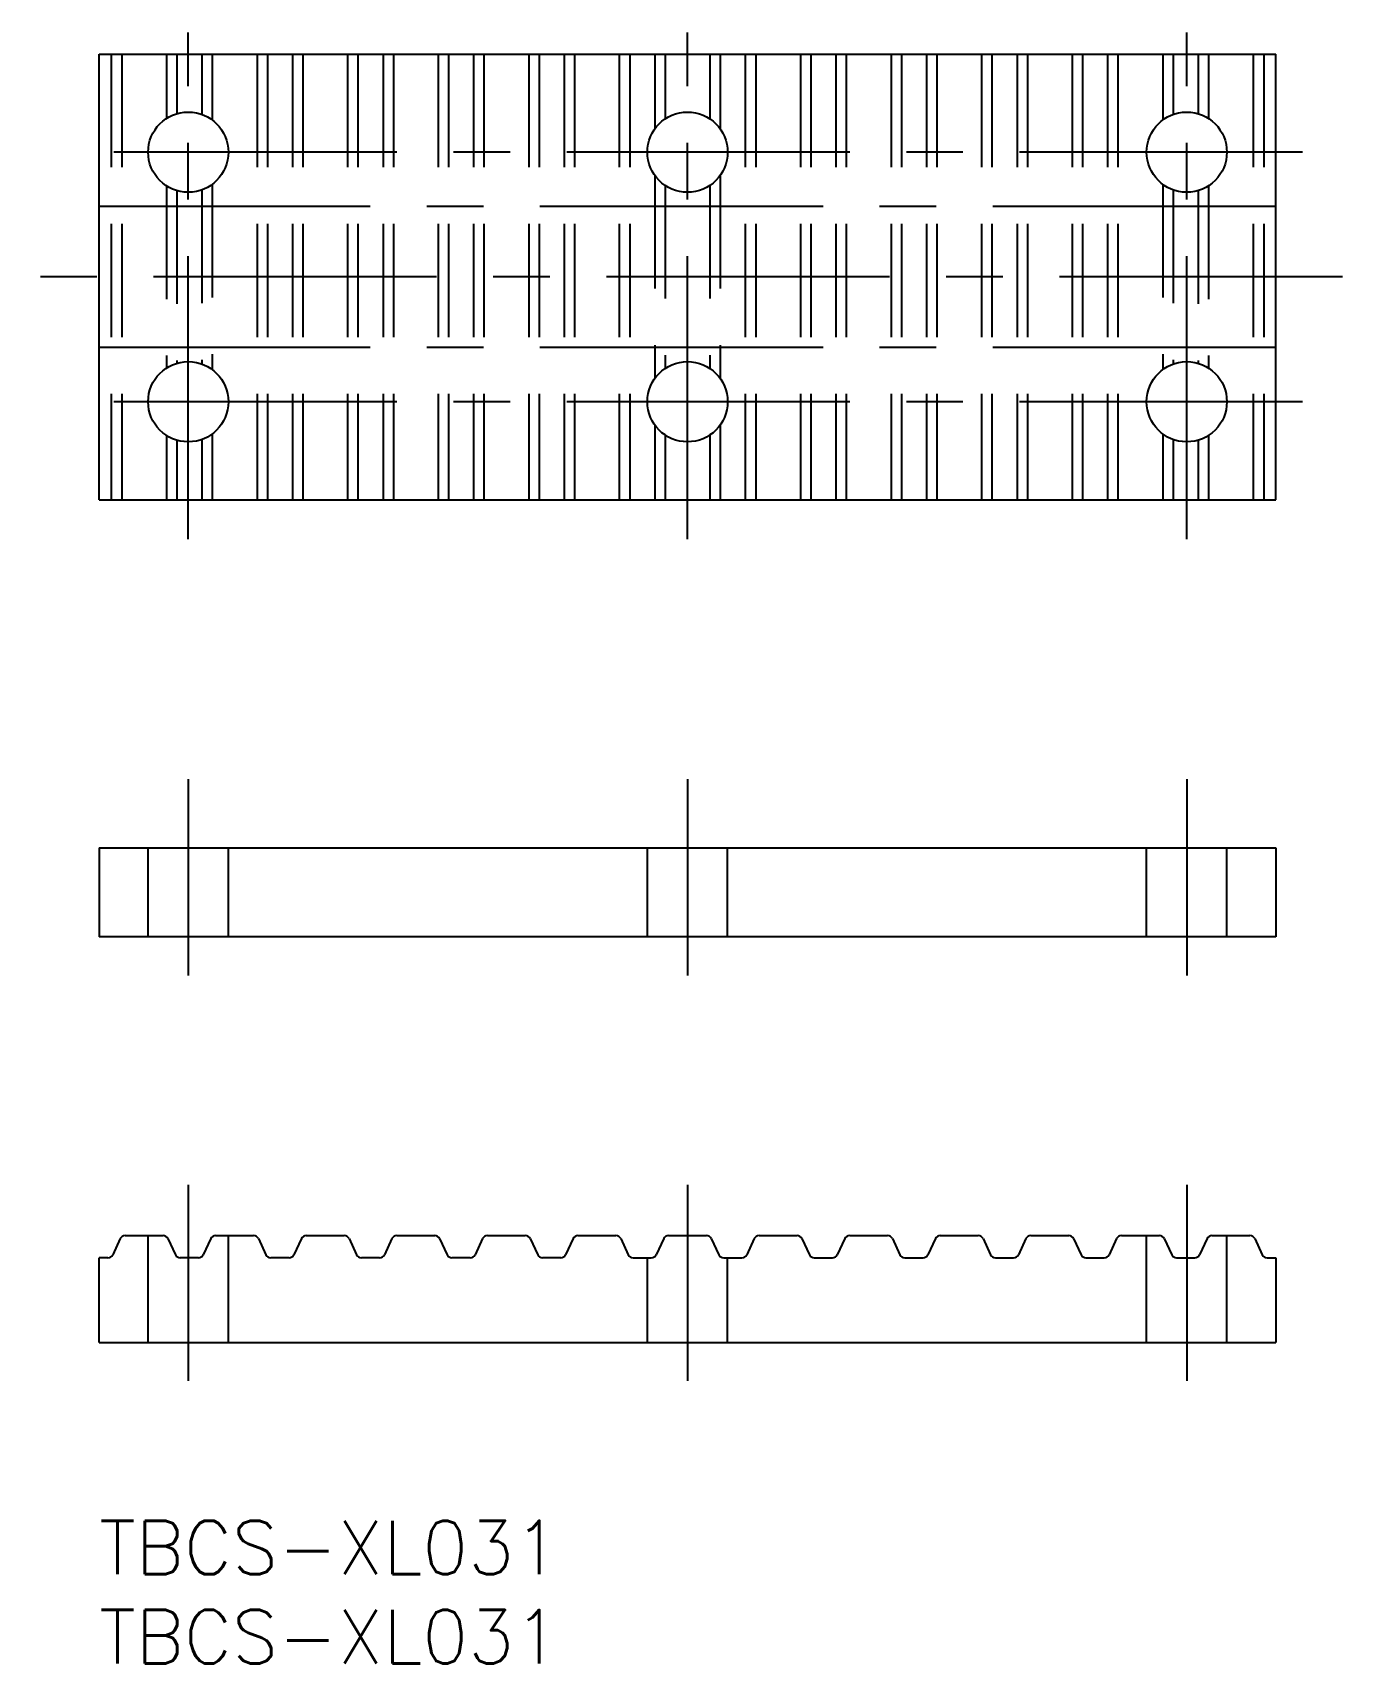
# Model space of a CAD drawing. Extents: x -3.7 to 69.7, y -8 to 83.5.
import ezdxf

# ---------------------------------------------------------------- set-up
doc = ezdxf.new("R2010")
doc.units = 0
doc.header["$LTSCALE"] = 0.5
doc.linetypes.add('CENTER', pattern=[50.8, 31.75, -6.35, 6.35, -6.35])
doc.linetypes.add('DASHED', pattern=[19.05, 12.7, -6.35])
for name, color, linetype in [('MSM_CENTER', 1, 'CENTER'), ('MSM_CONTINUOUS', 7, 'CONTINUOUS'), ('MSM_DASHED', 4, 'DASHED'), ('MSM_PART_NUMBER', 7, 'CONTINUOUS')]:
    doc.layers.add(name, color=color, linetype=linetype)
doc.styles.get("Standard").update_dxf_attribs({"font": 'txt.shx', "height": 3, "bigfont": 'bigfont.shx'})

# ---------------------------------------------------------------- blocks, each defined once
blk = doc.blocks.new('*U2')
at = {"layer": 'MSM_PART_NUMBER'}
blk.add_text('TBCS-XL031', height=3, dxfattribs=at).set_placement((0, -3))
blk = doc.blocks.new('*U3')
at = {"layer": 'MSM_PART_NUMBER'}
blk.add_text('TBCS-XL031', height=3, dxfattribs=at).set_placement((0, -8))

msp = doc.modelspace()

# ---------------------------------------------------------------- linework, layer by layer
at = {"layer": 'MSM_CENTER'}
for p, q in [((5, 55.065), (5, 83.476)), ((33, 55.065), (33, 83.476)), ((61, 55.065), (61, 83.476)), ((67.5, 76.771), (-1.5, 76.771)), ((66, 73.721), (0, 73.721)), ((69.73, 69.771), (-3.73, 69.771)), ((66, 65.821), (0, 65.821)), ((67.5, 62.771), (-1.5, 62.771)), ((5, 41.592), (5, 30.592)), ((33, 41.592), (33, 30.592)), ((61, 41.592), (61, 30.592)), ((5, 18.844), (5, 7.844)), ((33, 18.844), (33, 7.844)), ((61, 18.844), (61, 7.844))]:
    msp.add_line(p, q, dxfattribs=at)
at = {"layer": 'MSM_CONTINUOUS'}
for p, q in [((0, 82.271), (66, 82.271)), ((0, 57.271), (0, 82.271)), ((66, 57.271), (66, 82.271)), ((0, 57.271), (66, 57.271)), ((0, 37.748), (66, 37.748)), ((0, 37.748), (0, 32.748)), ((66, 37.748), (66, 32.748)), ((66, 32.748), (0, 32.748)), ((1.184, 15.827), (0.763, 14.923)), ((1.456, 16), (3.584, 16)), ((3.856, 15.827), (4.277, 14.923)), ((6.264, 15.827), (5.843, 14.923)), ((6.536, 16), (8.664, 16)), ((8.936, 15.827), (9.357, 14.923)), ((11.344, 15.827), (10.923, 14.923)), ((11.616, 16), (13.744, 16)), ((14.016, 15.827), (14.437, 14.923)), ((16.424, 15.827), (16.003, 14.923)), ((16.696, 16), (18.824, 16)), ((19.096, 15.827), (19.517, 14.923)), ((21.504, 15.827), (21.083, 14.923)), ((21.776, 16), (23.904, 16)), ((24.176, 15.827), (24.597, 14.923)), ((26.584, 15.827), (26.163, 14.923)), ((26.856, 16), (28.984, 16)), ((29.256, 15.827), (29.677, 14.923)), ((31.664, 15.827), (31.243, 14.923)), ((31.936, 16), (34.064, 16)), ((34.336, 15.827), (34.757, 14.923)), ((36.744, 15.827), (36.323, 14.923)), ((37.016, 16), (39.144, 16)), ((39.416, 15.827), (39.837, 14.923)), ((41.824, 15.827), (41.403, 14.923)), ((42.096, 16), (44.224, 16)), ((44.496, 15.827), (44.917, 14.923)), ((46.904, 15.827), (46.483, 14.923)), ((47.176, 16), (49.304, 16)), ((49.576, 15.827), (49.997, 14.923)), ((51.984, 15.827), (51.563, 14.923)), ((52.256, 16), (54.384, 16)), ((54.656, 15.827), (55.077, 14.923)), ((57.064, 15.827), (56.643, 14.923)), ((57.336, 16), (59.464, 16)), ((59.736, 15.827), (60.157, 14.923)), ((62.144, 15.827), (61.723, 14.923)), ((62.416, 16), (64.544, 16)), ((64.816, 15.827), (65.237, 14.923)), ((0, 10), (0, 14.75)), ((0.491, 14.75), (0, 14.75)), ((5.571, 14.75), (4.549, 14.75)), ((10.651, 14.75), (9.629, 14.75)), ((15.731, 14.75), (14.709, 14.75)), ((20.811, 14.75), (19.789, 14.75)), ((25.891, 14.75), (24.869, 14.75)), ((29.949, 14.75), (30.971, 14.75)), ((35.029, 14.75), (36.051, 14.75)), ((40.109, 14.75), (41.131, 14.75)), ((45.189, 14.75), (46.211, 14.75)), ((50.269, 14.75), (51.291, 14.75)), ((55.349, 14.75), (56.371, 14.75)), ((60.429, 14.75), (61.451, 14.75)), ((65.509, 14.75), (66, 14.75)), ((66, 14.75), (66, 10)), ((0, 10), (66, 10))]:
    msp.add_line(p, q, dxfattribs=at)
for centre in [(5, 76.771), (33, 76.771), (61, 76.771), (5, 62.771), (33, 62.771), (61, 62.771)]:
    msp.add_circle(centre, 2.25, dxfattribs=at)
for centre, start, end in [((1.456, 15.7), 90, 155), ((3.584, 15.7), 25, 90), ((6.536, 15.7), 90, 155), ((8.664, 15.7), 25, 90), ((11.616, 15.7), 90, 155), ((13.744, 15.7), 25, 90), ((16.696, 15.7), 90, 155), ((18.824, 15.7), 25, 90), ((21.776, 15.7), 90, 155), ((23.904, 15.7), 25, 90), ((26.856, 15.7), 90, 155), ((28.984, 15.7), 25, 90), ((31.936, 15.7), 90, 155), ((34.064, 15.7), 25, 90), ((37.016, 15.7), 90, 155), ((39.144, 15.7), 25, 90), ((42.096, 15.7), 90, 155), ((44.224, 15.7), 25, 90), ((47.176, 15.7), 90, 155), ((49.304, 15.7), 25, 90), ((52.256, 15.7), 90, 155), ((54.384, 15.7), 25, 90), ((57.336, 15.7), 90, 155), ((59.464, 15.7), 25, 90), ((62.416, 15.7), 90, 155), ((64.544, 15.7), 25, 90), ((0.491, 15.05), 270, 335), ((4.549, 15.05), 205, 270), ((5.571, 15.05), 270, 335), ((9.629, 15.05), 205, 270), ((10.651, 15.05), 270, 335), ((14.709, 15.05), 205, 270), ((15.731, 15.05), 270, 335), ((19.789, 15.05), 205, 270), ((20.811, 15.05), 270, 335), ((24.869, 15.05), 205, 270), ((25.891, 15.05), 270, 335), ((29.949, 15.05), 205, 270), ((30.971, 15.05), 270, 335), ((35.029, 15.05), 205, 270), ((36.051, 15.05), 270, 335), ((40.109, 15.05), 205, 270), ((41.131, 15.05), 270, 335), ((45.189, 15.05), 205, 270), ((46.211, 15.05), 270, 335), ((50.269, 15.05), 205, 270), ((51.291, 15.05), 270, 335), ((55.349, 15.05), 205, 270), ((56.371, 15.05), 270, 335), ((60.429, 15.05), 205, 270), ((61.451, 15.05), 270, 335), ((65.509, 15.05), 205, 270)]:
    msp.add_arc(centre, 0.3, start, end, dxfattribs=at)
at = {"layer": 'MSM_DASHED'}
for p, q in [((0.682, 82.271), (0.682, 57.271)), ((1.265, 82.271), (1.265, 57.271)), ((3.775, 82.271), (3.775, 78.658)), ((4.358, 82.271), (4.358, 78.927)), ((5.762, 82.271), (5.762, 78.888)), ((6.345, 82.271), (6.345, 78.574)), ((8.855, 82.271), (8.855, 57.271)), ((9.438, 82.271), (9.438, 57.271)), ((10.842, 82.271), (10.842, 57.271)), ((11.425, 82.271), (11.425, 57.271)), ((13.935, 82.271), (13.935, 57.271)), ((14.518, 82.271), (14.518, 57.271)), ((15.922, 82.271), (15.922, 57.271)), ((16.505, 82.271), (16.505, 57.271)), ((19.015, 82.271), (19.015, 57.271)), ((19.598, 82.271), (19.598, 57.271)), ((21.002, 82.271), (21.002, 57.271)), ((21.585, 82.271), (21.585, 57.271)), ((24.095, 82.271), (24.095, 57.271)), ((24.678, 82.271), (24.678, 57.271)), ((26.082, 82.271), (26.082, 57.271)), ((26.665, 82.271), (26.665, 57.271)), ((29.175, 82.271), (29.175, 57.271)), ((29.758, 82.271), (29.758, 57.271)), ((31.162, 82.271), (31.162, 78.069)), ((31.745, 82.271), (31.745, 78.638)), ((34.255, 82.271), (34.255, 78.638)), ((34.838, 82.271), (34.838, 78.069)), ((36.242, 82.271), (36.242, 57.271)), ((36.825, 82.271), (36.825, 57.271)), ((39.335, 82.271), (39.335, 57.271)), ((39.918, 82.271), (39.918, 57.271)), ((41.322, 82.271), (41.322, 57.271)), ((41.905, 82.271), (41.905, 57.271)), ((44.415, 82.271), (44.415, 57.271)), ((44.998, 82.271), (44.998, 57.271)), ((46.402, 82.271), (46.402, 57.271)), ((46.985, 82.271), (46.985, 57.271)), ((49.495, 82.271), (49.495, 57.271)), ((50.078, 82.271), (50.078, 57.271)), ((51.482, 82.271), (51.482, 57.271)), ((52.065, 82.271), (52.065, 57.271)), ((54.575, 82.271), (54.575, 57.271)), ((55.158, 82.271), (55.158, 57.271)), ((56.562, 82.271), (56.562, 57.271)), ((57.145, 82.271), (57.145, 57.271)), ((59.655, 82.271), (59.655, 78.574)), ((60.238, 82.271), (60.238, 78.888)), ((61.642, 82.271), (61.642, 78.927)), ((62.225, 82.271), (62.225, 78.658)), ((64.735, 82.271), (64.735, 57.271)), ((65.318, 82.271), (65.318, 57.271)), ((31.162, 75.473), (31.162, 64.069)), ((34.838, 75.473), (34.838, 64.069)), ((3.775, 74.883), (3.775, 64.658)), ((4.358, 74.614), (4.358, 64.927)), ((5.762, 74.654), (5.762, 64.888)), ((6.345, 74.967), (6.345, 64.574)), ((31.745, 74.903), (31.745, 64.638)), ((34.255, 74.903), (34.255, 64.638)), ((59.655, 74.967), (59.655, 64.574)), ((60.238, 74.654), (60.238, 64.888)), ((61.642, 74.614), (61.642, 64.927)), ((62.225, 74.883), (62.225, 64.658)), ((31.162, 61.473), (31.162, 57.271)), ((34.838, 61.473), (34.838, 57.271)), ((3.775, 60.883), (3.775, 57.271)), ((4.358, 60.614), (4.358, 57.271)), ((5.762, 60.654), (5.762, 57.271)), ((6.345, 60.967), (6.345, 57.271)), ((31.745, 60.903), (31.745, 57.271)), ((34.255, 60.903), (34.255, 57.271)), ((59.655, 60.967), (59.655, 57.271)), ((60.238, 60.654), (60.238, 57.271)), ((61.642, 60.614), (61.642, 57.271)), ((62.225, 60.883), (62.225, 57.271)), ((2.75, 32.748), (2.75, 37.748)), ((7.25, 32.748), (7.25, 37.748)), ((30.75, 32.748), (30.75, 37.748)), ((35.25, 32.748), (35.25, 37.748)), ((58.75, 32.748), (58.75, 37.748)), ((63.25, 32.748), (63.25, 37.748)), ((2.75, 10), (2.75, 16)), ((7.25, 10), (7.25, 16)), ((58.75, 10), (58.75, 16)), ((63.25, 10), (63.25, 16)), ((30.75, 10), (30.75, 14.75)), ((35.25, 10), (35.25, 14.75))]:
    msp.add_line(p, q, dxfattribs=at)

# ---------------------------------------------------------------- block references
at = {"layer": 'MSM_CONTINUOUS'}
for name in ['*U2', '*U3']:
    msp.add_blockref(name, (0, 0), dxfattribs=at)

doc.saveas('drawing.dxf')
